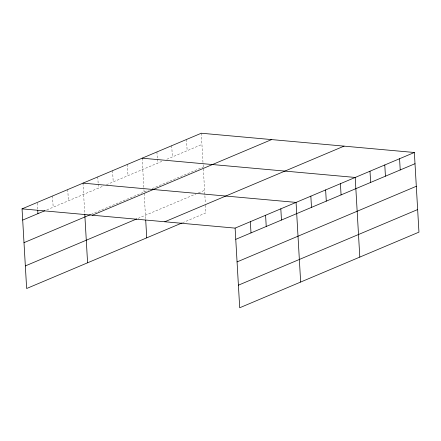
<?xml version="1.0" encoding="UTF-8"?>
<svg xmlns="http://www.w3.org/2000/svg" width="441" height="441" viewBox="0 0 441 441"><rect width="100%" height="100%" fill="white"/><g stroke="black" fill="none" stroke-linecap="round" stroke-linejoin="round"><path stroke-width="0.33" stroke-dasharray="2.21 1.65" d="M46.818 209.894L103.971 185.782M106.435 184.74L162.503 161.086M166.819 159.267L201.939 144.45M91.105 214.343L148.402 190.17M152.101 188.61L203.24 167.034M138.039 218.378L195.958 193.941M198.422 192.899L204.585 190.303M182.469 222.76L205.886 212.882L205.374 203.99M201.294 133.232L203.081 164.295M203.125 164.978L205.335 203.301M186.504 139.472L187.149 150.69M171.72 145.712L172.365 156.924M156.93 151.952L157.31 158.545M157.349 159.207L157.575 163.164M142.14 158.187L143.931 189.25M143.975 189.933L144.091 191.989M144.168 193.356L145.668 219.364M127.355 164.427L128 175.645M112.565 170.667L113.216 181.885M97.781 176.907L98.161 183.506M98.2 184.162L98.426 188.12M82.991 183.142L84.782 214.205M67.754 189.575L68.405 200.787M52.523 196.002L53.168 207.215M37.325 203.086L37.706 209.684"/><path stroke-width="0.66" d="M181.857 223.025L26.642 288.508L22.05 208.858L201.294 133.232L414.358 152.492L418.95 232.142L239.706 307.768L235.114 228.118L414.358 152.492M22.695 220.076L44.916 210.699M24.001 242.655L90.488 214.607M92.362 215.214L271.606 139.588M25.341 265.923L136.809 218.896M164.802 221.762L344.046 146.136M235.764 239.331L415.003 163.71M237.065 261.915L416.304 186.289M238.405 285.184L417.649 209.558M142.14 158.187L355.209 177.447L359.801 257.097M82.991 183.142L296.06 202.402L300.652 282.058M22.05 208.858L235.114 228.118M399.568 158.732L400.219 169.945M384.784 164.967L385.428 176.185M369.993 171.207L370.644 182.425M340.419 183.688L341.069 194.905M325.634 189.928L326.279 201.14M310.844 196.162L311.489 207.38M280.823 208.83L281.468 220.048M265.587 215.258L266.232 226.476M250.35 221.685L250.995 232.903M145.706 220.048L146.737 237.842M84.782 214.205L87.583 262.797M37.744 210.346L37.932 213.648"/></g></svg>
